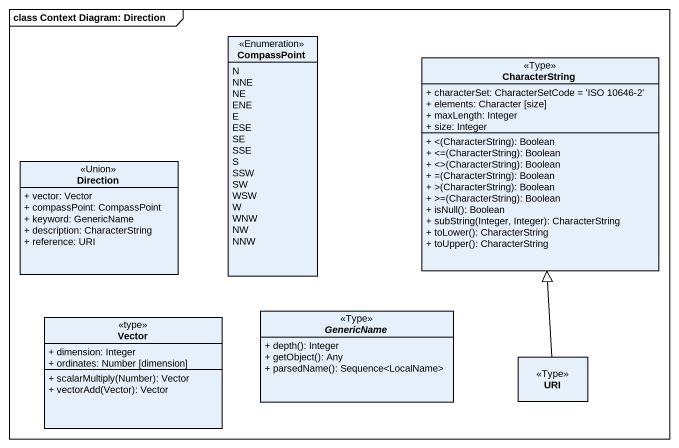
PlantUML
@startuml
mainframe class Context Diagram: Direction
hide circle
hide empty members
skinparam classAttributeIconSize 0
enum CompassPoint <<Enumeration>> {
  N
  NNE
  NE
  ENE
  E
  ESE
  SE
  SSE
  S
  SSW
  SW
  WSW
  W
  WNW
  NW
  NNW
}
class CharacterString <<Type>> {
  + characterSet: CharacterSetCode = 'ISO 10646-2'
  + elements: Character [size]
  + maxLength: Integer
  + size: Integer
  + <(CharacterString): Boolean
  + <=(CharacterString): Boolean
  + <>(CharacterString): Boolean
  + =(CharacterString): Boolean
  + >(CharacterString): Boolean
  + >=(CharacterString): Boolean
  + isNull(): Boolean
  + subString(Integer, Integer): CharacterString
  + toLower(): CharacterString
  + toUpper(): CharacterString
}
class Direction <<Union>> {
  + vector: Vector
  + compassPoint: CompassPoint
  + keyword: GenericName
  + description: CharacterString
  + reference: URI
}
class Vector <<type>> {
  + dimension: Integer
  + ordinates: Number [dimension]
  + scalarMultiply(Number): Vector
  + vectorAdd(Vector): Vector
}
abstract class GenericName <<Type>> {
  + depth(): Integer
  + getObject(): Any
  + parsedName(): Sequence<LocalName>
}
class URI <<Type>>
URI -up-|> CharacterString
@enduml
